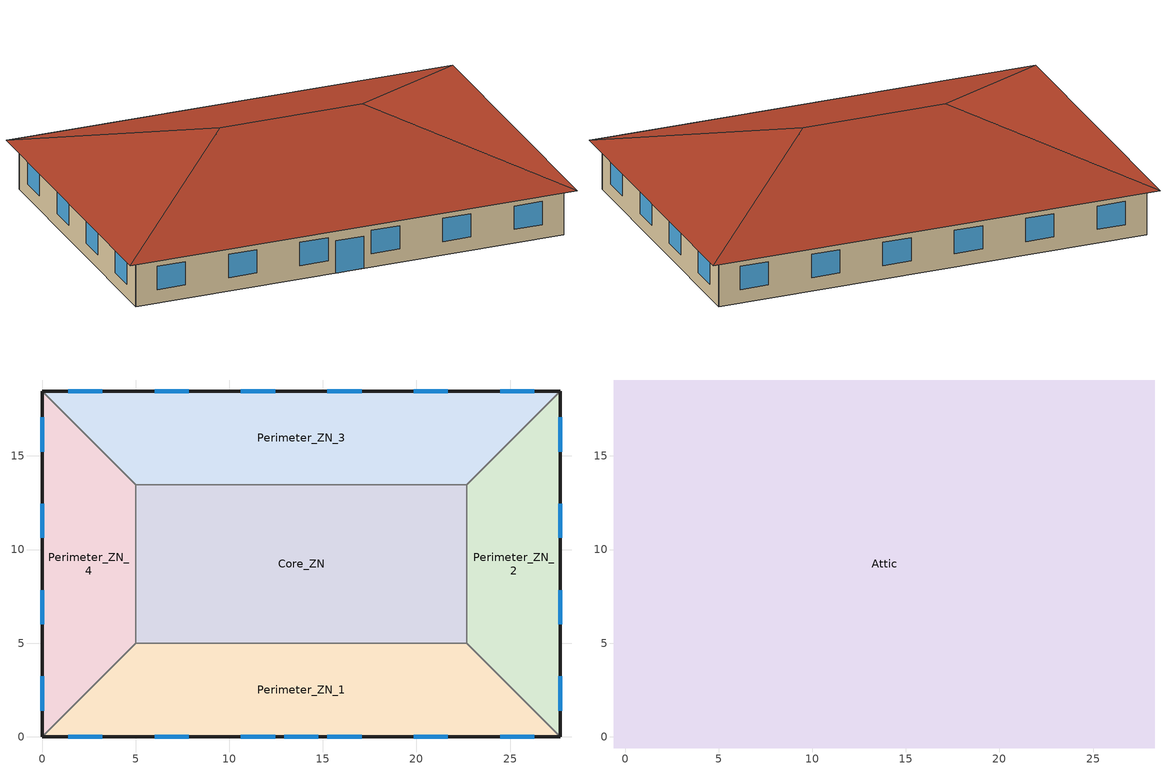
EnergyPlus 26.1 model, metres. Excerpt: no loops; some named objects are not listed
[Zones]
Core_ZN
 floor ground (ext-slab): 5,13.46 22.69,13.46 22.69,5 5,5 z0
 wall to Perimeter_ZN_2 (int-walls): 22.69,5 22.69,13.46 z0:3.05
 wall to Perimeter_ZN_3 (int-walls): 22.69,13.46 5,13.46 z0:3.05
 wall to Perimeter_ZN_1 (int-walls): 5,5 22.69,5 z0:3.05
 wall to Perimeter_ZN_4 (int-walls): 5,13.46 5,5 z0:3.05
Perimeter_ZN_1
 floor ground (ext-slab): 27.69,0 0,0 5,5 22.69,5 z0
 wall outside (ext-walls): 0,0 27.69,0 z0:3.05
 wall to Perimeter_ZN_2 (int-walls): 27.69,0 22.69,5 z0:3.05
 wall to Perimeter_ZN_4 (int-walls): 5,5 0,0 z0:3.05
 window (TCwindow_41): 1.39,0 3.22,0 z0.9:2.42
 window (window_south): 6.01,0 7.84,0 / 10.62,0 12.45,0 / 15.24,0 17.07,0 / 19.85,0 21.68,0 / 24.47,0 26.3,0 z0.9:2.42; 12.93,0 14.76,0 z0:2.13
Perimeter_ZN_2
 floor ground (ext-slab): 22.69,13.46 27.69,18.46 27.69,0 22.69,5 z0
 wall outside (ext-walls): 27.69,0 27.69,18.46 z0:3.05
 wall to Perimeter_ZN_3 (int-walls): 27.69,18.46 22.69,13.46 z0:3.05
 window (window_east): 27.69,1.39 27.69,3.22 / 27.69,6.01 27.69,7.84 / 27.69,10.62 27.69,12.45 / 27.69,15.24 27.69,17.07 z0.9:2.42
Perimeter_ZN_3
 floor ground (ext-slab): 5,13.46 0,18.46 27.69,18.46 22.69,13.46 z0
 wall outside (ext-walls): 27.69,18.46 0,18.46 z0:3.05
 wall to Perimeter_ZN_4 (int-walls): 0,18.46 5,13.46 z0:3.05
 window (window_north): 26.3,18.46 24.47,18.46 / 21.68,18.46 19.85,18.46 / 17.07,18.46 15.24,18.46 / 12.45,18.46 10.62,18.46 / 7.84,18.46 6.01,18.46 / 3.22,18.46 1.39,18.46 z0.9:2.42
Perimeter_ZN_4
 floor ground (ext-slab): 5,5 0,0 0,18.46 5,13.46 z0
 wall outside (ext-walls): 0,18.46 0,0 z0:3.05
 window (window_west): 0,17.07 0,15.24 / 0,12.45 0,10.62 / 0,7.84 0,6.01 / 0,3.22 0,1.39 z0.9:2.42
Attic
 floor to Core_ZN (INT-FLOOR-TOPSIDE): 5,13.46 22.69,13.46 22.69,5 5,5 z3.05
 floor to Perimeter_ZN_2 (INT-FLOOR-TOPSIDE): 22.69,5 22.69,13.46 27.69,18.46 27.69,0 z3.05
 floor to Perimeter_ZN_3 (INT-FLOOR-TOPSIDE): 0,18.46 27.69,18.46 22.69,13.46 5,13.46 z3.05
 floor to Perimeter_ZN_1 (INT-FLOOR-TOPSIDE): 0,0 5,5 22.69,5 27.69,0 z3.05
 floor to Perimeter_ZN_4 (INT-FLOOR-TOPSIDE): 5,13.46 5,5 0,0 0,18.46 z3.05
 floor ground (exposed-floor): 28.29,19.06 28.29,-0.6 27.69,0 27.69,18.46 z3.05; -0.6,19.06 28.29,19.06 27.69,18.46 0,18.46 z3.05; 0,0 27.69,0 28.29,-0.6 -0.6,-0.6 z3.05; -0.6,19.06 0,18.46 0,0 -0.6,-0.6 z3.05
 roof outside (roofs): 28.29,-0.6,3.05 28.29,19.06,3.05 18.46,9.23,6.33; 28.29,19.06,3.05 -0.6,19.06,3.05 9.23,9.23,6.33 18.46,9.23,6.33; -0.6,-0.6,3.05 28.29,-0.6,3.05 18.46,9.23,6.33 9.23,9.23,6.33; -0.6,19.06,3.05 -0.6,-0.6,3.05 9.23,9.23,6.33
[Building]
Benchmark Small Office New V1.0_3.0: Loads convergence tolerance value=0.04; Maximum number of warmup days=25; Minimum number of warmup days=6; North axis=0; Solar distribution=FullInteriorAndExterior; Temperature convergence tolerance value=0.2; Terrain=City
[Site:GroundTemperature:BuildingSurface]
19.75, 19.79, 19.8, 19.83, 19.86, 19.86, 19.81, 19.8, 19.83, 19.86, 19.87, 19.84
[Site:Location]
LAS_VEGAS_NV_USA TMY2-23169: Elevation=664; Latitude=36.08; Longitude=-115.17; Time zone=-8
[Site:WaterMainsTemperature]
Annual average outdoor air temperature=19.48; Calculation method=Correlation; Maximum difference in monthly average outdoor air temperatures=25.6
[SizingPeriod:DesignDay] Barometric pressure=93598; Day of month=21; Daylight saving time indicator=No; Humidity condition type=WetBulb; Rain indicator=No; Snow indicator=No; Solar model indicator=ASHRAEClearSky
Name | Daily dry bulb temperature range | Day type | Maximum dry bulb temperature | Month | Sky clearness | Wetbulb or dewpoint at maximum dry bulb | Wind direction | Wind speed
LAS_VEGAS Ann Clg .4% Condns DB=>MWB | 13.6 | SummerDesignDay | 42.4 | 7 | 1 | 19.4 | 230 | 5.3
LAS_VEGAS Ann Htg 99.6% Condns DB | 0 | WinterDesignDay | -1.7 | 1 | 0 | -1.7 | 240 | 3.1
[Construction]
INT-FLOOR-TOPSIDE: Std MAT-CC05 4  MW CONCRETE, Std CP02 CARPET PAD
INT-FLOOR-UNDERSIDE: Std CP02 CARPET PAD, Std MAT-CC05 4  MW CONCRETE
InteriorFurnishings: Std Wood 6inch
TCwindow_25: Clear3PPG, AIR 3MM, WO18RT25, AIR 8MM, SB60Clear3PPG
TCwindow_27: Clear3PPG, AIR 3MM, WO18RT27, AIR 8MM, SB60Clear3PPG
TCwindow_29: Clear3PPG, AIR 3MM, WO18RT29, AIR 8MM, SB60Clear3PPG
TCwindow_31: Clear3PPG, AIR 3MM, WO18RT31, AIR 8MM, SB60Clear3PPG
TCwindow_33: Clear3PPG, AIR 3MM, WO18RT33, AIR 8MM, SB60Clear3PPG
TCwindow_35: Clear3PPG, AIR 3MM, WO18RT35, AIR 8MM, SB60Clear3PPG
TCwindow_37: Clear3PPG, AIR 3MM, WO18RT37, AIR 8MM, SB60Clear3PPG
TCwindow_39: Clear3PPG, AIR 3MM, WO18RT39, AIR 8MM, SB60Clear3PPG
TCwindow_41: Clear3PPG, AIR 3MM, WO18RT41, AIR 8MM, SB60Clear3PPG
TCwindow_43: Clear3PPG, AIR 3MM, WO18RT43, AIR 8MM, SB60Clear3PPG
TCwindow_45: Clear3PPG, AIR 3MM, WO18RT45, AIR 8MM, SB60Clear3PPG
TCwindow_50: Clear3PPG, AIR 3MM, WO18RT50, AIR 8MM, SB60Clear3PPG
TCwindow_55: Clear3PPG, AIR 3MM, WO18RT55, AIR 8MM, SB60Clear3PPG
TCwindow_60: Clear3PPG, AIR 3MM, WO18RT60, AIR 8MM, SB60Clear3PPG
TCwindow_65: Clear3PPG, AIR 3MM, WO18RT65, AIR 8MM, SB60Clear3PPG
TCwindow_70: Clear3PPG, AIR 3MM, WO18RT70, AIR 8MM, SB60Clear3PPG
TCwindow_75: Clear3PPG, AIR 3MM, WO18RT75, AIR 8MM, SB60Clear3PPG
TCwindow_80: Clear3PPG, AIR 3MM, WO18RT80, AIR 8MM, SB60Clear3PPG
TCwindow_85: Clear3PPG, AIR 3MM, WO18RT85, AIR 8MM, SB60Clear3PPG
exposed-floor: Floor Insulation [1], MAT-CC05 8 HW CONCRETE, CP02 CARPET PAD
ext-slab: MAT-CC05 4 HW CONCRETE, CP02 CARPET PAD
ext-walls: 1IN Stucco, 8IN Concrete HW, Wall Insulation [4], 1/2IN Gypsum
int-walls: GP01 1/2 GYPSUM, GP01 1/2 GYPSUM
roofs: Wood Shingles, 1IN Wood Decking, Roof Insulation [2], 1/2IN Gypsum
window_east; window_north; window_south; window_west: Theoretical Glass [68]
[Material] Thermal absorptance=0.9
Name | Conductivity | Density | Roughness | Solar absorptance | Specific heat | Thickness | Visible absorptance
1/2IN Gypsum | 0.16 | 784.9 | Smooth | 0.92 | 830 | 0.0127 | 0.92
1IN Stucco | 0.6918 | 1858 | Smooth | 0.92 | 837 | 0.0253 | 0.92
1IN Wood Decking | 0.1211 | 593 | MediumSmooth | 0.78 | 2510 | 0.0254 | 0.78
8IN Concrete HW | 1.7296 | 2243 | MediumRough | 0.65 | 837 | 0.2033 | 0.65
Floor Insulation [1] | 0.045 | 265 | MediumRough | 0.7 | 836.8 | 0.0464 | 0.7
GP01 1/2 GYPSUM | 0.16 | 800 | Smooth | 0.7 | 1090 | 0.0127 | 0.5
MAT-CC05 4 HW CONCRETE | 1.311 | 2240 | Rough | 0.7 | 836.8 | 0.1016 | 0.7
MAT-CC05 8 HW CONCRETE | 1.311 | 2240 | Rough | 0.7 | 836.8 | 0.2032 | 0.7
Roof Insulation [2] | 0.049 | 265 | MediumRough | 0.7 | 836.8 | 0.2216 | 0.7
Std MAT-CC05 4  MW CONCRETE | 0.858 | 1968 | Rough | 0.7 | 836.8 | 0.1 | 0.2
Std Wood 6inch | 0.12 | 540 | MediumSmooth | 0.7 | 1210 | 0.15 | 0.7
Wall Insulation [4] | 0.0432 | 91 | MediumRough | 0.5 | 837 | 0.0339 | 0.5
Wood Shingles | 0.115 | 513 | VeryRough | 0.78 | 1255 | 0.0178 | 0.78
[Material:NoMass]
Name | Roughness | Solar absorptance | Thermal absorptance | Thermal resistance | Visible absorptance
AIR | Smooth | 0.5 | 0.8 | 0.2515 | 0.5
CP02 CARPET PAD | VeryRough | 0.7 | 0.9 | 0.2165 | 0.8
Std CP02 CARPET PAD | VeryRough | 0.7 | 0.9 | 0.21648 | 0.8
[MaterialProperty:GlazingSpectralData]
Clear3PPGSP: 0.0571, 0.0564, 0.0559, 0.0555, 0.0561, 0.051, 0.137, 0.32, 0.0583, 0.0536, 0.263, 0.325, 0.0629, 0.0586, 0.409, 0.33, 0.0691, 0.0657, 0.545, 0.335, 0.0758, 0.0729, 0.655, 0.34, 0.0813, 0.0792, 0.737, 0.345, 0.0855, 0.0838, 0.793, 0.35, 0.0885, 0.0872, 0.832, 0.355, 0.09, 0.089, 0.855, 0.36, 0.0909, 0.0907, 0.868, 0.365, 0.0912, 0.0904, 0.872, 0.37, 0.0899, 0.0891, 0.863, 0.375, 0.0892, 0.0889, 0.86, 0.38, 0.0903, 0.0897, 0.871, 0.385, 0.091, 0.0907, 0.882, 0.39, 0.0913, 0.091, 0.889, 0.395, 0.0914, 0.0909, 0.892, 0.4, 0.0907, 0.0903, 0.892, 0.41, 0.0903, 0.09, 0.891, 0.42, 0.0898, 0.0894, 0.892, 0.43, 0.0895, 0.0891, 0.893, 0.44, 0.0892, 0.0892, 0.896, 0.45, 0.0889, 0.0887, 0.9, 0.46, 0.0886, 0.0885, 0.902, 0.47, 0.0886, 0.0885, 0.903, 0.48, 0.0882, 0.0881, 0.904, 0.49, 0.0879, 0.0877, 0.904, 0.5, 0.0876, 0.0873, 0.905, 0.51, 0.0873, 0.0871, 0.905, 0.52, 0.087, 0.087, 0.905, 0.53, 0.0869, 0.0868, 0.904, 0.54, 0.0865, 0.0863, 0.903, 0.55, 0.0862, 0.0861, 0.901, 0.56, 0.0858, 0.0856, 0.899, 0.57, 0.0854, 0.0851, 0.897, 0.58, 0.0849, 0.0847, 0.895, 0.59, 0.0846, 0.0843, 0.891, 0.6, 0.0841, 0.0838, 0.888, 0.61, 0.0834, 0.0833, 0.885, 0.62, 0.0831, 0.0827, 0.881, 0.63, 0.0826, 0.0822, 0.877, 0.64, 0.0822, 0.0816, 0.873, 0.65, 0.0816, 0.0811, 0.869, 0.66, 0.0812, 0.0807, 0.864, 0.67, 0.0805, 0.08, 0.859, 0.68, 0.08, 0.0796, 0.855, 0.69, 0.0796, 0.0788, 0.849, 0.7, 0.0788, 0.0783, 0.844, 0.71, 0.0784, 0.0779, 0.839, 0.72, 0.0778, 0.0771, 0.834, 0.73, 0.0775, 0.0766, 0.829, 0.74, 0.0768, 0.0761, 0.824, 0.75, 0.0762, 0.0756, 0.818, 0.76, 0.0759, 0.0752, 0.813, 0.77, 0.0754, 0.0746, 0.808, 0.78, 0.0751, 0.0741, 0.804, 0.79, 0.0744, 0.0735, 0.799, 0.8, 0.0742, 0.0733, 0.795, 0.81, 0.0737, 0.0727, 0.791, 0.82, 0.0735, 0.0722, 0.786, 0.83, 0.0721, 0.0717, 0.783, 0.84, 0.0722, 0.0705, 0.777, 0.85, 0.0725, 0.0721, 0.776, 0.86, 0.0724, 0.0716, 0.772, 0.87, 0.0713, 0.0706, 0.769, 0.88, 0.0711, 0.0703, 0.766, 0.89, 0.0707, 0.07, 0.764, 0.9, 0.0705, 0.0691, 0.762, 0.91, 0.0698, 0.0691, 0.76, 0.92, 0.0697, 0.0687, 0.758, 0.93, 0.0692, 0.0683, 0.756, 0.94, 0.0689, 0.068, 0.755, 0.95, 0.0686, 0.0677, 0.753, 0.96, 0.0676, 0.0669, 0.752, 0.97, 0.0666, 0.0657, 0.751, 0.98, 0.066, 0.0652, 0.75, 0.99, 0.0658, 0.0645, 0.749, 1, 0.0645, 0.0636, 0.747, 1.05, 0.0644, 0.0633, 0.746, 1.1, 0.0643, 0.0633, 0.748, 1.15, 0.0641, 0.0633, 0.751, 1.2, 0.0644, 0.0636, 0.756, 1.25, 0.0648, 0.0641, 0.764, 1.3, 0.0652, 0.0644, 0.774, 1.35, 0.0655, 0.0648, 0.784, 1.4, 0.0666, 0.0657, 0.797, 1.45, 0.0674, 0.0666, 0.809, 1.5, 0.0679, 0.0673, 0.82, 1.55, 0.0687, 0.068, 0.827, 1.6, 0.0692, 0.0685, 0.832, 1.65, 0.0692, 0.0687, 0.834, 1.7, 0.0694, 0.0687, 0.834, 1.75, 0.0691, 0.0687, 0.832, 1.8, 0.0696, 0.0691, 0.83, 1.85, 0.0683, 0.0678, 0.829, 1.9, 0.0694, 0.069, 0.829, 1.95, 0.0685, 0.068, 0.828, 2, 0.0683, 0.0676, 0.829, 2.05, 0.0678, 0.0676, 0.83, 2.1, 0.0687, 0.0688, 0.827, 2.15, 0.0721, 0.0719, 0.812, 2.2, 0.0714, 0.0716, 0.814, 2.25, 0.0725, 0.0724, 0.82, 2.3, 0.0734, 0.0719, 0.818, 2.35, 0.0715, 0.0705, 0.82, 2.4, 0.0712, 0.071, 0.811, 2.45, 0.0692, 0.0682, 0.804, 2.5, 0.0511, 0.0506, 0.0505, 0.0504, 0.008, 0.008, 0.018, 0.053, 0.3, 0.305, 0.31, 0.315
SB60Clear3PPGSP: 0.25, 0.257, 0.27, 0.2829, 0.2929, 0.0522, 0.013, 0.32, 0.3015, 0.0583, 0.029, 0.325, 0.3063, 0.0674, 0.053, 0.33, 0.3041, 0.0811, 0.082, 0.335, 0.2962, 0.0967, 0.115, 0.34, 0.2846, 0.1117, 0.151, 0.345, 0.2696, 0.1243, 0.189, 0.35, 0.2517, 0.1342, 0.23, 0.355, 0.2316, 0.1415, 0.273, 0.36, 0.2101, 0.1466, 0.318, 0.365, 0.1883, 0.1485, 0.364, 0.37, 0.1669, 0.1471, 0.409, 0.375, 0.1461, 0.1448, 0.455, 0.38, 0.1269, 0.1433, 0.506, 0.385, 0.1103, 0.1411, 0.557, 0.39, 0.0958, 0.1367, 0.603, 0.395, 0.0831, 0.1304, 0.642, 0.4, 0.063, 0.1147, 0.701, 0.41, 0.0497, 0.0988, 0.739, 0.42, 0.0412, 0.0853, 0.762, 0.43, 0.0366, 0.0747, 0.774, 0.44, 0.0349, 0.0674, 0.781, 0.45, 0.0354, 0.0621, 0.787, 0.46, 0.0376, 0.0588, 0.791, 0.47, 0.0408, 0.0575, 0.795, 0.48, 0.0446, 0.0575, 0.799, 0.49, 0.0483, 0.0585, 0.803, 0.5, 0.0517, 0.0603, 0.806, 0.51, 0.0545, 0.0622, 0.808, 0.52, 0.0565, 0.0637, 0.809, 0.53, 0.0568, 0.0642, 0.809, 0.54, 0.0562, 0.0639, 0.808, 0.55, 0.0541, 0.0623, 0.807, 0.56, 0.0512, 0.0598, 0.805, 0.57, 0.0478, 0.0566, 0.803, 0.58, 0.0442, 0.0532, 0.8, 0.59, 0.0408, 0.05, 0.796, 0.6, 0.0385, 0.0474, 0.79, 0.61, 0.0381, 0.0461, 0.781, 0.62, 0.0399, 0.0468, 0.771, 0.63, 0.0447, 0.0497, 0.758, 0.64, 0.0532, 0.0558, 0.743, 0.65, 0.0654, 0.0644, 0.723, 0.66, 0.0819, 0.0767, 0.701, 0.67, 0.1029, 0.092, 0.675, 0.68, 0.1278, 0.1107, 0.646, 0.69, 0.1564, 0.1313, 0.616, 0.7, 0.1883, 0.1545, 0.583, 0.71, 0.223, 0.1787, 0.55, 0.72, 0.2586, 0.2049, 0.516, 0.73, 0.2963, 0.2308, 0.482, 0.74, 0.3333, 0.2558, 0.448, 0.75, 0.3712, 0.2809, 0.416, 0.76, 0.4075, 0.3044, 0.385, 0.77, 0.4425, 0.3267, 0.355, 0.78, 0.4774, 0.3476, 0.328, 0.79, 0.5104, 0.368, 0.302, 0.8, 0.541, 0.3861, 0.279, 0.81, 0.5692, 0.4033, 0.257, 0.82, 0.5954, 0.4166, 0.237, 0.83, 0.6208, 0.4301, 0.219, 0.84, 0.6414, 0.4446, 0.202, 0.85, 0.6673, 0.4588, 0.187, 0.86, 0.6868, 0.468, 0.173, 0.87, 0.7023, 0.4744, 0.161, 0.88, 0.7192, 0.4825, 0.149, 0.89, 0.7346, 0.4907, 0.139, 0.9, 0.7488, 0.497, 0.129, 0.91, 0.7618, 0.5041, 0.121, 0.92, 0.7733, 0.5098, 0.113, 0.93, 0.7847, 0.5149, 0.106, 0.94, 0.7949, 0.5201, 0.1, 0.95, 0.8046, 0.5245, 0.093, 0.96, 0.8135, 0.5281, 0.086, 0.97, 0.8218, 0.5323, 0.081, 0.98, 0.8292, 0.5364, 0.076, 0.99, 0.8365, 0.5402, 0.072, 1, 0.8654, 0.5564, 0.055, 1.05, 0.8865, 0.5703, 0.043, 1.1, 0.9019, 0.5821, 0.034, 1.15, 0.9154, 0.5959, 0.028, 1.2, 0.9245, 0.6096, 0.023, 1.25, 0.9312, 0.6252, 0.02, 1.3, 0.9372, 0.6433, 0.016, 1.35, 0.9426, 0.6624, 0.014, 1.4, 0.9473, 0.6861, 0.012, 1.45, 0.9494, 0.7091, 0.011, 1.5, 0.9522, 0.729, 0.011, 1.55, 0.9537, 0.7431, 0.01, 1.6, 0.9566, 0.754, 0.009, 1.65, 0.9566, 0.758, 0.01, 1.7, 0.9576, 0.7591, 0.008, 1.75, 0.9595, 0.7588, 0.008, 1.8, 0.9607, 0.7574, 0.007, 1.85, 0.9603, 0.7558, 0.007, 1.9, 0.9627, 0.7609, 0.007, 1.95, 0.9638, 0.7563, 0.003, 2, 0.964, 0.7567, 0.004, 2.05, 0.9664, 0.7607, 0.004, 2.1, 0.9665, 0.7604, 0.006, 2.15, 0.9661, 0.7338, 0.005, 2.2, 0.9634, 0.7347, 0.005, 2.25, 0.9734, 0.7449, 0.005, 2.3, 0.9639, 0.7516, 0.01, 2.35, 0.9735, 0.754, 0.001, 2.4, 0.953, 0.7222, 0.005, 2.45, 0.9648, 0.7185, 0.018, 2.5, 0.0511, 0.0506, 0.0506, 0.0506, 0, 0, 0.001, 0.004, 0.3, 0.305, 0.31, 0.315
WO18RT41SP: 0.04, 0.04, 0.04, 0.04, 0.04, 0.04, 0, 0.32, 0.04, 0.04, 0, 0.325, 0.04, 0.04, 0, 0.33, 0.04, 0.04, 0, 0.335, 0.04, 0.04, 0, 0.34, 0.04, 0.04, 0, 0.345, 0.04, 0.04, 0, 0.35, 0.04, 0.04, 0.002, 0.355, 0.04, 0.04, 0.002, 0.36, 0.04, 0.04, 0.002, 0.365, 0.04, 0.04, 0.002, 0.37, 0.04, 0.04, 0.002, 0.375, 0.04, 0.04, 0.002, 0.38, 0.04, 0.04, 0.005, 0.385, 0.041, 0.041, 0.02, 0.39, 0.043, 0.043, 0.063, 0.395, 0.044, 0.044, 0.108, 0.4, 0.045, 0.045, 0.131, 0.405, 0.046, 0.046, 0.159, 0.41, 0.048, 0.048, 0.188, 0.415, 0.049, 0.049, 0.218, 0.42, 0.05, 0.05, 0.253, 0.425, 0.052, 0.052, 0.292, 0.43, 0.053, 0.053, 0.324, 0.435, 0.055, 0.055, 0.364, 0.44, 0.056, 0.056, 0.397, 0.445, 0.057, 0.057, 0.424, 0.45, 0.058, 0.058, 0.447, 0.455, 0.059, 0.059, 0.468, 0.46, 0.06, 0.06, 0.491, 0.465, 0.061, 0.061, 0.517, 0.47, 0.062, 0.062, 0.544, 0.475, 0.063, 0.063, 0.574, 0.48, 0.064, 0.064, 0.603, 0.485, 0.065, 0.065, 0.63, 0.49, 0.066, 0.066, 0.649, 0.495, 0.066, 0.066, 0.656, 0.5, 0.066, 0.066, 0.645, 0.505, 0.065, 0.065, 0.621, 0.51, 0.064, 0.064, 0.594, 0.515, 0.063, 0.063, 0.572, 0.52, 0.062, 0.062, 0.562, 0.525, 0.062, 0.062, 0.559, 0.53, 0.062, 0.062, 0.562, 0.535, 0.063, 0.063, 0.566, 0.54, 0.063, 0.063, 0.57, 0.545, 0.063, 0.063, 0.577, 0.55, 0.063, 0.063, 0.579, 0.555, 0.063, 0.063, 0.581, 0.56, 0.063, 0.063, 0.58, 0.565, 0.063, 0.063, 0.577, 0.57, 0.063, 0.063, 0.572, 0.575, 0.063, 0.063, 0.564, 0.58, 0.062, 0.062, 0.555, 0.585, 0.062, 0.062, 0.546, 0.59, 0.062, 0.062, 0.538, 0.595, 0.061, 0.061, 0.532, 0.6, 0.061, 0.061, 0.525, 0.605, 0.061, 0.061, 0.52, 0.61, 0.061, 0.061, 0.515, 0.615, 0.06, 0.06, 0.511, 0.62, 0.06, 0.06, 0.508, 0.625, 0.06, 0.06, 0.506, 0.63, 0.06, 0.06, 0.504, 0.635, 0.06, 0.06, 0.505, 0.64, 0.06, 0.06, 0.507, 0.645, 0.06, 0.06, 0.508, 0.65, 0.06, 0.06, 0.512, 0.655, 0.061, 0.061, 0.518, 0.66, 0.061, 0.061, 0.523, 0.665, 0.061, 0.061, 0.528, 0.67, 0.061, 0.061, 0.534, 0.675, 0.062, 0.062, 0.54, 0.68, 0.062, 0.062, 0.544, 0.685, 0.062, 0.062, 0.551, 0.69, 0.062, 0.062, 0.558, 0.695, 0.063, 0.063, 0.564, 0.7, 0.063, 0.063, 0.572, 0.705, 0.063, 0.063, 0.579, 0.71, 0.064, 0.064, 0.588, 0.715, 0.064, 0.064, 0.593, 0.72, 0.064, 0.064, 0.598, 0.725, 0.064, 0.064, 0.604, 0.73, 0.064, 0.064, 0.608, 0.735, 0.065, 0.065, 0.614, 0.74, 0.065, 0.065, 0.618, 0.745, 0.065, 0.065, 0.623, 0.75, 0.065, 0.065, 0.63, 0.755, 0.065, 0.065, 0.636, 0.76, 0.066, 0.066, 0.641, 0.765, 0.066, 0.066, 0.647, 0.77, 0.066, 0.066, 0.652, 0.775, 0.066, 0.066, 0.653, 0.78, 0.066, 0.066, 0.657, 0.785, 0.066, 0.066, 0.661, 0.79, 0.067, 0.067, 0.665, 0.795, 0.067, 0.067, 0.67, 0.8, 0.067, 0.067, 0.671, 0.805, 0.067, 0.067, 0.672, 0.81, 0.067, 0.067, 0.675, 0.815, 0.067, 0.067, 0.676, 0.82, 0.067, 0.067, 0.676, 0.825, 0.067, 0.067, 0.676, 0.83, 0.067, 0.067, 0.677, 0.835, 0.067, 0.067, 0.673, 0.84, 0.067, 0.067, 0.673, 0.845, 0.067, 0.067, 0.674, 0.85, 0.067, 0.067, 0.671, 0.855, 0.067, 0.067, 0.668, 0.86, 0.067, 0.067, 0.666, 0.865, 0.067, 0.067, 0.666, 0.87, 0.067, 0.067, 0.665, 0.875, 0.066, 0.066, 0.66, 0.88, 0.066, 0.066, 0.66, 0.885, 0.066, 0.066, 0.656, 0.89, 0.066, 0.066, 0.654, 0.895, 0.066, 0.066, 0.65, 0.9, 0.066, 0.066, 0.643, 0.905, 0.066, 0.066, 0.638, 0.91, 0.065, 0.065, 0.632, 0.915, 0.065, 0.065, 0.628, 0.92, 0.065, 0.065, 0.626, 0.925, 0.065, 0.065, 0.623, 0.93, 0.065, 0.065, 0.622, 0.935, 0.065, 0.065, 0.615, 0.94, 0.064, 0.064, 0.612, 0.945, 0.064, 0.064, 0.61, 0.95, 0.064, 0.064, 0.605, 0.955, 0.064, 0.064, 0.597, 0.96, 0.064, 0.064, 0.593, 0.965, 0.064, 0.064, 0.588, 0.97, 0.063, 0.063, 0.585, 0.975, 0.063, 0.063, 0.582, 0.98, 0.063, 0.063, 0.578, 0.985, 0.063, 0.063, 0.572, 0.99, 0.063, 0.063, 0.568, 0.995, 0.062, 0.062, 0.561, 1, 0.062, 0.062, 0.559, 1.005, 0.062, 0.062, 0.557, 1.01, 0.062, 0.062, 0.555, 1.015, 0.062, 0.062, 0.555, 1.02, 0.062, 0.062, 0.555, 1.025, 0.062, 0.062, 0.557, 1.03, 0.062, 0.062, 0.559, 1.035, 0.062, 0.062, 0.562, 1.04, 0.063, 0.063, 0.569, 1.045, 0.063, 0.063, 0.573, 1.05, 0.063, 0.063, 0.579, 1.055, 0.063, 0.063, 0.583, 1.06, 0.063, 0.063, 0.586, 1.065, 0.064, 0.064, 0.588, 1.07, 0.064, 0.064, 0.593, 1.075, 0.064, 0.064, 0.597, 1.08, 0.064, 0.064, 0.606, 1.085, 0.064, 0.064, 0.611, 1.09, 0.065, 0.065, 0.616, 1.095, 0.065, 0.065, 0.621, 1.1, 0.065, 0.065, 0.624, 1.105, 0.065, 0.065, 0.63, 1.11, 0.065, 0.065, 0.634, 1.115, 0.066, 0.066, 0.638, 1.12, 0.066, 0.066, 0.639, 1.125, 0.066, 0.066, 0.64, 1.13, 0.066, 0.066, 0.638, 1.135, 0.066, 0.066, 0.638, 1.14, 0.065, 0.065, 0.637, 1.145, 0.065, 0.065, 0.634, 1.15, 0.065, 0.065, 0.632, 1.155, 0.065, 0.065, 0.632, 1.16, 0.065, 0.065, 0.631, 1.165, 0.065, 0.065, 0.627, 1.17, 0.065, 0.065, 0.624, 1.175, 0.065, 0.065, 0.618, 1.18, 0.064, 0.064, 0.611, 1.185, 0.064, 0.064, 0.601, 1.19, 0.064, 0.064, 0.6, 1.195, 0.064, 0.064, 0.605, 1.2, 0.064, 0.064, 0.611, 1.205, 0.065, 0.065, 0.619, 1.21, 0.065, 0.065, 0.625, 1.215, 0.065, 0.065, 0.634, 1.22, 0.066, 0.066, 0.64, 1.225, 0.066, 0.066, 0.644, 1.23, 0.066, 0.066, 0.647, 1.235, 0.066, 0.066, 0.65, 1.24, 0.066, 0.066, 0.653, 1.245, 0.066, 0.066, 0.656, 1.25, 0.066, 0.066, 0.658, 1.255, 0.066, 0.066, 0.661, 1.26, 0.066, 0.066, 0.662, 1.265, 0.067, 0.067, 0.667, 1.27, 0.067, 0.067, 0.668, 1.275, 0.067, 0.067, 0.671, 1.28, 0.067, 0.067, 0.675, 1.285, 0.067, 0.067, 0.678, 1.29, 0.067, 0.067, 0.679, 1.295, 0.067, 0.067, 0.682, 1.3, 0.067, 0.067, 0.684, 1.305, 0.067, 0.067, 0.687, 1.31, 0.068, 0.068, 0.689, 1.315, 0.068, 0.068, 0.692, 1.32, 0.068, 0.068, 0.693, 1.325, 0.068, 0.068, 0.695, 1.33, 0.068, 0.068, 0.697, 1.335, 0.068, 0.068, 0.698, 1.34, 0.068, 0.068, 0.698, 1.345, 0.068, 0.068, 0.698, 1.35, 0.068, 0.068, 0.695, 1.355, 0.068, 0.068, 0.692, 1.36, 0.068, 0.068, 0.692, 1.365, 0.067, 0.067, 0.687, 1.37, 0.067, 0.067, 0.682, 1.375, 0.067, 0.067, 0.676, 1.38, 0.067, 0.067, 0.678, 1.385, 0.067, 0.067, 0.676, 1.39, 0.067, 0.067, 0.675, 1.395, 0.067, 0.067, 0.676, 1.4, 0.067, 0.067, 0.675, 1.405, 0.067, 0.067, 0.671, 1.41, 0.067, 0.067, 0.67, 1.415, 0.067, 0.067, 0.673, 1.42, 0.067, 0.067, 0.671, 1.425, 0.067, 0.067, 0.668, 1.43, 0.067, 0.067, 0.67, 1.435, 0.067, 0.067, 0.67, 1.44, 0.067, 0.067, 0.668, 1.445, 0.067, 0.067, 0.67, 1.45, 0.067, 0.067, 0.67, 1.455, 0.067, 0.067, 0.673, 1.46, 0.067, 0.067, 0.676, 1.465, 0.067, 0.067, 0.681, 1.47, 0.067, 0.067, 0.684, 1.475, 0.068, 0.068, 0.689, 1.48, 0.068, 0.068, 0.69, 1.485, 0.068, 0.068, 0.695, 1.49, 0.068, 0.068, 0.698, 1.495, 0.068, 0.068, 0.703, 1.5, 0.068, 0.068, 0.706, 1.505, 0.068, 0.068, 0.711, 1.51, 0.069, 0.069, 0.714, 1.515, 0.069, 0.069, 0.718, 1.52, 0.069, 0.069, 0.719, 1.525, 0.069, 0.069, 0.724, 1.53, 0.069, 0.069, 0.724, 1.535, 0.069, 0.069, 0.728, 1.54, 0.069, 0.069, 0.728, 1.545, 0.069, 0.069, 0.728, 1.55, 0.069, 0.069, 0.728, 1.555, 0.069, 0.069, 0.728, 1.56, 0.069, 0.069, 0.728, 1.565, 0.069, 0.069, 0.728, 1.57, 0.069, 0.069, 0.728, 1.575, 0.069, 0.069, 0.729, 1.58, 0.069, 0.069, 0.731, 1.585, 0.069, 0.069, 0.733, 1.59, 0.069, 0.069, 0.735, 1.595, 0.069, 0.069, 0.736, 1.6, 0.07, 0.07, 0.738, 1.605, 0.07, 0.07, 0.74, 1.61, 0.07, 0.07, 0.741, 1.615, 0.07, 0.07, 0.741, 1.62, 0.07, 0.07, 0.741, 1.625, 0.07, 0.07, 0.741, 1.63, 0.07, 0.07, 0.741, 1.635, 0.07, 0.07, 0.741, 1.64, 0.07, 0.07, 0.743, 1.645, 0.07, 0.07, 0.741, 1.65, 0.07, 0.07, 0.74, 1.655, 0.069, 0.069, 0.736, 1.66, 0.069, 0.069, 0.735, 1.665, 0.069, 0.069, 0.724, 1.67, 0.069, 0.069, 0.716, 1.675, 0.068, 0.068, 0.698, 1.68, 0.067, 0.067, 0.673, 1.685, 0.064, 0.064, 0.608, 1.69, 0.063, 0.063, 0.574, 1.695, 0.061, 0.061, 0.521, 1.7, 0.06, 0.06, 0.493, 1.705, 0.06, 0.06, 0.499, 1.71, 0.06, 0.06, 0.507, 1.715, 0.06, 0.06, 0.512, 1.72, 0.061, 0.061, 0.526, 1.725, 0.062, 0.062, 0.548, 1.73, 0.062, 0.062, 0.546, 1.735, 0.061, 0.061, 0.533, 1.74, 0.061, 0.061, 0.527, 1.745, 0.061, 0.061, 0.522, 1.75, 0.061, 0.061, 0.53, 1.755, 0.062, 0.062, 0.552, 1.76, 0.063, 0.063, 0.568, 1.765, 0.064, 0.064, 0.589, 1.77, 0.064, 0.064, 0.6, 1.775, 0.065, 0.065, 0.619, 1.78, 0.065, 0.065, 0.625, 1.785, 0.065, 0.065, 0.63, 1.79, 0.065, 0.065, 0.632, 1.795, 0.065, 0.065, 0.635, 1.8, 0.065, 0.065, 0.637, 1.805, 0.066, 0.066, 0.638, 1.81, 0.066, 0.066, 0.638, 1.815, 0.066, 0.066, 0.638, 1.82, 0.066, 0.066, 0.64, 1.825, 0.066, 0.066, 0.646, 1.83, 0.066, 0.066, 0.649, 1.835, 0.066, 0.066, 0.656, 1.84, 0.066, 0.066, 0.658, 1.845, 0.067, 0.067, 0.667, 1.85, 0.067, 0.067, 0.673, 1.855, 0.067, 0.067, 0.681, 1.86, 0.067, 0.067, 0.681, 1.865, 0.067, 0.067, 0.684, 1.87, 0.067, 0.067, 0.687, 1.875, 0.067, 0.067, 0.687, 1.88, 0.067, 0.067, 0.685, 1.885, 0.067, 0.067, 0.685, 1.89, 0.067, 0.067, 0.685, 1.895, 0.068, 0.068, 0.689, 1.9, 0.067, 0.067, 0.682, 1.905, 0.067, 0.067, 0.682, 1.91, 0.067, 0.067, 0.679, 1.915, 0.067, 0.067, 0.681, 1.92, 0.067, 0.067, 0.678, 1.925, 0.067, 0.067, 0.679, 1.93, 0.067, 0.067, 0.679, 1.935, 0.067, 0.067, 0.679, 1.94, 0.067, 0.067, 0.681, 1.945, 0.067, 0.067, 0.684, 1.95, 0.067, 0.067, 0.685, 1.955, 0.067, 0.067, 0.687, 1.96, 0.067, 0.067, 0.685, 1.965, 0.067, 0.067, 0.685, 1.97, 0.067, 0.067, 0.687, 1.975, 0.067, 0.067, 0.684, 1.98, 0.067, 0.067, 0.684, 1.985, 0.067, 0.067, 0.682, 1.99, 0.067, 0.067, 0.681, 1.995, 0.067, 0.067, 0.678, 2, 0.067, 0.067, 0.673, 2.005, 0.066, 0.066, 0.662, 2.01, 0.066, 0.066, 0.655, 2.015, 0.066, 0.066, 0.646, 2.02, 0.066, 0.066, 0.638, 2.025, 0.065, 0.065, 0.63, 2.03, 0.065, 0.065, 0.622, 2.035, 0.065, 0.065, 0.614, 2.04, 0.064, 0.064, 0.608, 2.045, 0.064, 0.064, 0.598, 2.05, 0.064, 0.064, 0.593, 2.055, 0.063, 0.063, 0.582, 2.06, 0.063, 0.063, 0.575, 2.065, 0.063, 0.063, 0.569, 2.07, 0.063, 0.063, 0.568, 2.075, 0.063, 0.063, 0.565, 2.08, 0.063, 0.063, 0.565, 2.085, 0.063, 0.063, 0.566, 2.09, 0.063, 0.063, 0.566, 2.095, 0.063, 0.063, 0.57, 2.1, 0.063, 0.063, 0.571, 2.105, 0.063, 0.063, 0.575, 2.11, 0.063, 0.063, 0.577, 2.115, 0.063, 0.063, 0.581, 2.12, 0.063, 0.063, 0.582, 2.125, 0.063, 0.063, 0.582, 2.13, 0.063, 0.063, 0.581, 2.135, 0.063, 0.063, 0.582, 2.14, 0.063, 0.063, 0.583, 2.145, 0.063, 0.063, 0.586, 2.15, 0.063, 0.063, 0.585, 2.155, 0.063, 0.063, 0.585, 2.16, 0.063, 0.063, 0.585, 2.165, 0.063, 0.063, 0.585, 2.17, 0.063, 0.063, 0.585, 2.175, 0.063, 0.063, 0.583, 2.18, 0.063, 0.063, 0.581, 2.185, 0.063, 0.063, 0.573, 2.19, 0.063, 0.063, 0.569, 2.195, 0.062, 0.062, 0.56, 2.2, 0.062, 0.062, 0.556, 2.205, 0.062, 0.062, 0.551, 2.21, 0.062, 0.062, 0.545, 2.215, 0.061, 0.061, 0.532, 2.22, 0.061, 0.061, 0.521, 2.225, 0.06, 0.06, 0.505, 2.23, 0.059, 0.059, 0.486, 2.235, 0.058, 0.058, 0.456, 2.24, 0.057, 0.057, 0.429, 2.245, 0.055, 0.055, 0.375, 2.25, 0.053, 0.053, 0.33, 2.255, 0.051, 0.051, 0.263, 2.26, 0.049, 0.049, 0.22, 2.265, 0.047, 0.047, 0.167, 2.27, 0.046, 0.046, 0.142, 2.275, 0.044, 0.044, 0.111, 2.28, 0.044, 0.044, 0.093, 2.285, 0.043, 0.043, 0.076, 2.29, 0.043, 0.043, 0.063, 2.295, 0.042, 0.042, 0.052, 2.3, 0.042, 0.042, 0.049, 2.305, 0.042, 0.042, 0.057, 2.31, 0.043, 0.043, 0.068, 2.315, 0.043, 0.043, 0.084, 2.32, 0.044, 0.044, 0.089, 2.325, 0.044, 0.044, 0.097, 2.33, 0.044, 0.044, 0.099, 2.335, 0.044, 0.044, 0.1, 2.34, 0.044, 0.044, 0.1, 2.345, 0.044, 0.044, 0.101, 2.35, 0.044, 0.044, 0.11, 2.355, 0.045, 0.045, 0.121, 2.36, 0.045, 0.045, 0.125, 2.365, 0.045, 0.045, 0.13, 2.37, 0.045, 0.045, 0.132, 2.375, 0.045, 0.045, 0.131, 2.38, 0.045, 0.045, 0.131, 2.385, 0.045, 0.045, 0.134, 2.39, 0.046, 0.046, 0.138, 2.395, 0.046, 0.046, 0.143, 2.4, 0.046, 0.046, 0.148, 2.405, 0.046, 0.046, 0.153, 2.41, 0.046, 0.046, 0.152, 2.415, 0.046, 0.046, 0.149, 2.42, 0.046, 0.046, 0.144, 2.425, 0.045, 0.045, 0.132, 2.43, 0.045, 0.045, 0.128, 2.435, 0.045, 0.045, 0.125, 2.44, 0.045, 0.045, 0.124, 2.445, 0.045, 0.045, 0.116, 2.45, 0.045, 0.045, 0.113, 2.455, 0.045, 0.045, 0.114, 2.46, 0.045, 0.045, 0.117, 2.465, 0.045, 0.045, 0.126, 2.47, 0.045, 0.045, 0.128, 2.475, 0.045, 0.045, 0.129, 2.48, 0.045, 0.045, 0.135, 2.485, 0.046, 0.046, 0.145, 2.49, 0.046, 0.046, 0.15, 2.495, 0.046, 0.046, 0.155, 2.5, 0.04, 0.04, 0.04, 0.04, 0, 0, 0, 0, 0.3, 0.305, 0.31, 0.315
[WindowMaterial:Gas] Gas type=Air
Name | Thickness
AIR 3MM | 0.003
AIR 8MM | 0.008
[WindowMaterial:Glazing] Dirt correction factor for solar and visible transmittance=1; Infrared transmittance at normal incidence=0; Solar diffusing=No
Name | Back side infrared hemispherical emissivity | Conductivity | Front side infrared hemispherical emissivity | Optical data type | Thickness | Window glass spectral data set | Back side solar reflectance at normal incidence | Back side visible reflectance at normal incidence | Front side solar reflectance at normal incidence | Front side visible reflectance at normal incidence | Solar transmittance at normal incidence | Visible transmittance at normal incidence
Clear3PPG | 0.84 | 1 | 0.84 | Spectral | 0.003276 | Clear3PPGSP
SB60Clear3PPG | 0.84 | 1 | 0.035 | Spectral | 0.003276 | SB60Clear3PPGSP
Theoretical Glass [68] | 0.9 | 0.0199 | 0.9 | SpectralAverage | 0.003 |  | 0.7058 | 0.6308 | 0.7058 | 0.6308 | 0.2442 | 0.3192
WO18RT25 | 0.84 | 0.6 | 0.84 | Spectral | 0.0075 | WO18RT25SP
WO18RT27 | 0.84 | 0.6 | 0.84 | Spectral | 0.0075 | WO18RT27SP
WO18RT29 | 0.84 | 0.6 | 0.84 | Spectral | 0.0075 | WO18RT29SP
WO18RT31 | 0.84 | 0.6 | 0.84 | Spectral | 0.0075 | WO18RT31SP
WO18RT33 | 0.84 | 0.6 | 0.84 | Spectral | 0.0075 | WO18RT33SP
WO18RT35 | 0.84 | 0.6 | 0.84 | Spectral | 0.0075 | WO18RT35SP
WO18RT37 | 0.84 | 0.6 | 0.84 | Spectral | 0.0075 | WO18RT37SP
WO18RT39 | 0.84 | 0.6 | 0.84 | Spectral | 0.0075 | WO18RT39SP
WO18RT41 | 0.84 | 0.6 | 0.84 | Spectral | 0.0075 | WO18RT41SP
WO18RT43 | 0.84 | 0.6 | 0.84 | Spectral | 0.0075 | WO18RT43SP
WO18RT45 | 0.84 | 0.6 | 0.84 | Spectral | 0.0075 | WO18RT45SP
WO18RT50 | 0.84 | 0.6 | 0.84 | Spectral | 0.0075 | WO18RT50SP
WO18RT55 | 0.84 | 0.6 | 0.84 | Spectral | 0.0075 | WO18RT55SP
WO18RT60 | 0.84 | 0.6 | 0.84 | Spectral | 0.0075 | WO18RT60SP
WO18RT65 | 0.84 | 0.6 | 0.84 | Spectral | 0.0075 | WO18RT65SP
WO18RT70 | 0.84 | 0.6 | 0.84 | Spectral | 0.0075 | WO18RT70SP
WO18RT75 | 0.84 | 0.6 | 0.84 | Spectral | 0.0075 | WO18RT75SP
WO18RT80 | 0.84 | 0.6 | 0.84 | Spectral | 0.0075 | WO18RT80SP
WO18RT85 | 0.84 | 0.6 | 0.84 | Spectral | 0.0075 | WO18RT85SP
[AvailabilityManager:NightCycle] Applicability schedule=Always_On; Control type=CycleOnAny; Cycling run time=1800; Cycling run time control type=FixedRunTime; Fan schedule=HVACOperationSchd; Thermostat tolerance=1
PSZ-AC:1 Availability Manager; PSZ-AC:2 Availability Manager; PSZ-AC:3 Availability Manager; PSZ-AC:4 Availability Manager; PSZ-AC:5 Availability Manager
[ComponentCost:LineItem]
Name | Cost per each | Item | Line item type | Quantity | Cost per area
Infiltration:Attic | 1 | Attic | General | 0.2001
Interior Floor |  | INT-FLOOR-UNDERSIDE | Construction |  | 15
Interior Furnishings |  | InteriorFurnishings | Construction |  | 1
east:window_east |  | window_east | Construction |  | 243.623
exposed-floor:exposed-floor |  | exposed-floor | Construction |  | 32.9966
ext-slab:ext-slab |  | ext-slab | Construction |  | 24.86
ext-walls:ext-walls |  | ext-walls | Construction |  | 41.16
int-walls:int-walls |  | int-walls | Construction |  | 1
north:window_north |  | window_north | Construction |  | 243.623
roofs:roofs |  | roofs | Construction |  | 14.9259
south:window_south |  | window_south | Construction |  | 243.623
west:window_west |  | window_west | Construction |  | 243.623
[ElectricEquipment] Design level calculation method=EquipmentLevel; End use subcategory=MiscPlug; Fraction latent=0; Fraction lost=0; Fraction radiant=0.5; Schedule=BLDG_EQUIP_SCH
Name | Design level | Zone or zonelist or space or spacelist
Core_ZN_MiscPlug_Equip | 1207.74 | Core_ZN
Perimeter_ZN_1_MiscPlug_Equip | 915.5415 | Perimeter_ZN_1
Perimeter_ZN_2_MiscPlug_Equip | 543.111 | Perimeter_ZN_2
Perimeter_ZN_3_MiscPlug_Equip | 915.5415 | Perimeter_ZN_3
Perimeter_ZN_4_MiscPlug_Equip | 543.111 | Perimeter_ZN_4
[EnergyManagementSystem:Actuator]
Win1_Construct: Actuated component control type=Construction State; Actuated component type=Surface; Actuated component unique=Perimeter_ZN_1_wall_south_Window_1
[EnergyManagementSystem:ConstructionIndexVariable]
Name | Construction object
TCwindow_25 | TCwindow_25
TCwindow_27 | TCwindow_27
TCwindow_29 | TCwindow_29
TCwindow_31 | TCwindow_31
TCwindow_33 | TCwindow_33
TCwindow_35 | TCwindow_35
TCwindow_37 | TCwindow_37
TCwindow_39 | TCwindow_39
TCwindow_41 | TCwindow_41
TCwindow_43 | TCwindow_43
TCwindow_45 | TCwindow_45
TCwindow_50 | TCwindow_50
TCwindow_55 | TCwindow_55
TCwindow_60 | TCwindow_60
TCwindow_65 | TCwindow_65
TCwindow_70 | TCwindow_70
TCwindow_75 | TCwindow_75
TCwindow_80 | TCwindow_80
TCwindow_85 | TCwindow_85
[EnergyManagementSystem:Program]
ZN_1_wall_south_Window_1_Control: IF Win1_Tout <= 26.0; Set Win1_Construct = TCwindow_25; ELSEIF Win1_Tout <= 28.0; SEt Win1_Construct = TCwindow_27; ELSEIF Win1_Tout <= 30.0; SET Win1_Construct = TCwindow_29; ELSEIF Win1_Tout <= 32.0; SET Win1_Construct = TCwindow_31; ELSEIF Win1_Tout <= 34.0; SET Win1_Construct = TCwindow_33; ELSEIF Win1_Tout <= 36.0; SET Win1_Construct = TCwindow_35; ELSEIF Win1_Tout <= 38.0; SET Win1_Construct = TCwindow_37; ELSEIF Win1_Tout <= 40.0; SET Win1_Construct = TCwindow_39; ELSEIF Win1_Tout <= 42.0; SET Win1_Construct = TCwindow_41; ELSEIF Win1_Tout <= 44.0; SET Win1_Construct = TCwindow_43; ELSEIF Win1_Tout <= 47.5; SET Win1_Construct = TCwindow_45; ELSEIF Win1_Tout <= 52.5; SET Win1_Construct = TCwindow_50; ELSEIF Win1_Tout <= 57.5; SET Win1_Construct = TCwindow_55; ELSEIF Win1_Tout <= 62.5; SET Win1_Construct = TCwindow_60; ELSEIF Win1_Tout <= 67.5; SET Win1_Construct = TCwindow_65; ELSEIF Win1_Tout <= 72.5; SET Win1_Construct = TCwindow_70; ELSEIF Win1_Tout <= 77.5; SET Win1_Construct = TCwindow_75; ELSEIF Win1_Tout <= 82.5; SET Win1_Construct = TCwindow_80; ELSE; SET Win1_Construct = TCwindow_85; ENDIF
[EnergyManagementSystem:ProgramCallingManager]
My thermochromic window emulator: BeginTimestepBeforePredictor; ZN_1_wall_south_Window_1_Control
[EnergyManagementSystem:Sensor]
Win1_Tout: Output variable or output meter index key=Perimeter_ZN_1_wall_south_Window_1; Output variable or output meter=Surface Outside Face Temperature
[Exterior:Lights]
Exterior Facade Lighting: Control option=AstronomicalClock; Design level=1514.09; End use subcategory=Exterior Facade Lighting; Schedule=ALWAYS_ON
[InternalMass] Construction=InteriorFurnishings
Name | Zone or zonelist | Surface area
Core_ZN_InternalMass_1 | Core_ZN | 299.3148
Perimeter_ZN_1_InternalMass_1 | Perimeter_ZN_1 | 226.9
Perimeter_ZN_2_InternalMass_1 | Perimeter_ZN_2 | 134.6
Perimeter_ZN_3_InternalMass_1 | Perimeter_ZN_3 | 226.9
Perimeter_ZN_4_InternalMass_1 | Perimeter_ZN_4 | 134.6
[Lights] Design level calculation method=LightingLevel; End use subcategory=General; Fraction radiant=0.7; Fraction replaceable=1; Fraction visible=0.2; Return air fraction=0; Return air fraction calculated from plenum temperature=No; Schedule=BLDG_LIGHT_SCH
Name | Lighting level | Zone or zonelist or space or spacelist
Core_ZN_Lights | 1610.31 | Core_ZN
Perimeter_ZN_1_Lights | 1220.722 | Perimeter_ZN_1
Perimeter_ZN_2_Lights | 724.148 | Perimeter_ZN_2
Perimeter_ZN_3_Lights | 1220.722 | Perimeter_ZN_3
Perimeter_ZN_4_Lights | 724.148 | Perimeter_ZN_4
[People] Activity level schedule=ACTIVITY_SCH; Air velocity schedule=AIR_VELO_SCH; Carbon dioxide generation rate=3.82e-08; Clothing insulation calculation method=ClothingInsulationSchedule; Clothing insulation schedule=CLOTHING_SCH; Enable ashrae 55 comfort warnings=No; Fraction radiant=0.3; Mean radiant temperature calculation type=EnclosureAveraged; Number of people calculation method=People; Number of people schedule=BLDG_OCC_SCH; Sensible heat fraction=Autocalculate; Thermal comfort model 1 type=Fanger; Work efficiency schedule=WORK_EFF_SCH
Name | Number of people | Zone or zonelist or space or spacelist
Core_ZN | 8.0516 | Core_ZN
Perimeter_ZN_1 | 6.1036 | Perimeter_ZN_1
Perimeter_ZN_2 | 3.6207 | Perimeter_ZN_2
Perimeter_ZN_3 | 6.1036 | Perimeter_ZN_3
Perimeter_ZN_4 | 3.6207 | Perimeter_ZN_4
[UtilityCost:Charge:Simple]
Name | Category variable | Cost per unit value or variable | Season | Source variable | Tariff | Utility cost charge simple
UtilityCost:Charge:Simple 1 | EnergyCharges | 0.0858 | Summer | PeakEnergy | NevadaPower_LGS-3_LargeGeneral | SummerPeakEnergyCharge
UtilityCost:Charge:Simple 2 | EnergyCharges | 0.0484 | Summer | OffPeakEnergy | NevadaPower_LGS-3_LargeGeneral | SummerOffPeakEnergyCharge
UtilityCost:Charge:Simple 3 | EnergyCharges | 0.0706 | Summer | ShoulderEnergy | NevadaPower_LGS-3_LargeGeneral | SummerShoulderEnergyCharge
UtilityCost:Charge:Simple 4 | EnergyCharges | 0.04925 | Winter | totalEnergy | NevadaPower_LGS-3_LargeGeneral | WinterEnergyCharge
UtilityCost:Charge:Simple 5 | EnergyCharges | 0.0128 | Annual | totalEnergy | NevadaPower_LGS-3_LargeGeneral | DeferredAccountingEnergyCharge
UtilityCost:Charge:Simple 6 | DemandCharges | 2.94 | Annual | totalDemand | NevadaPower_LGS-3_LargeGeneral | FacilitiesDemandCharge
UtilityCost:Charge:Simple 7 | DemandCharges | 0.5 | Winter | totalDemand | NevadaPower_LGS-3_LargeGeneral | WinterDemandCharge
UtilityCost:Charge:Simple 8 | DemandCharges | 8.36 | Summer | PeakDemand | NevadaPower_LGS-3_LargeGeneral | SummerOnPeakDemandCharge
UtilityCost:Charge:Simple 9 | DemandCharges | 0.43 | Summer | ShoulderDemand | NevadaPower_LGS-3_LargeGeneral | SummerShoulderDemandCharge
UtilityCost:Charge:Simple 10 | Taxes | 0.065 | Annual | SubTotal | NevadaPower_LGS-3_LargeGeneral | TaxofSixPtfivePercent
UtilityCost:Charge:Simple 11 | EnergyCharges | 0.0889 | Summer | PeakEnergy | NevadaPower_LGS-2_LargeGeneral | SummerPeakEnergyCharge
UtilityCost:Charge:Simple 12 | EnergyCharges | 0.0502 | Summer | OffPeakEnergy | NevadaPower_LGS-2_LargeGeneral | SummerOffPeakEnergyCharge
UtilityCost:Charge:Simple 13 | EnergyCharges | 0.0725 | Summer | ShoulderEnergy | NevadaPower_LGS-2_LargeGeneral | SummerShoulderEnergyCharge
UtilityCost:Charge:Simple 14 | EnergyCharges | 0.0509 | Winter | totalEnergy | NevadaPower_LGS-2_LargeGeneral | WinterEnergyCharge
UtilityCost:Charge:Simple 15 | EnergyCharges | 0.0128 | Annual | totalEnergy | NevadaPower_LGS-2_LargeGeneral | DeferredAccountingEnergyCharge
UtilityCost:Charge:Simple 16 | DemandCharges | 2.74 | Annual | totalDemand | NevadaPower_LGS-2_LargeGeneral | FacilitiesDemandCharge
UtilityCost:Charge:Simple 17 | DemandCharges | 0.25 | Winter | totalDemand | NevadaPower_LGS-2_LargeGeneral | WinterDemandCharge
UtilityCost:Charge:Simple 18 | DemandCharges | 7.16 | Summer | PeakDemand | NevadaPower_LGS-2_LargeGeneral | SummerOnPeakDemandCharge
UtilityCost:Charge:Simple 19 | DemandCharges | 0.39 | Summer | ShoulderDemand | NevadaPower_LGS-2_LargeGeneral | SummerShoulderDemandCharge
UtilityCost:Charge:Simple 20 | Taxes | 0.065 | Annual | SubTotal | NevadaPower_LGS-2_LargeGeneral | TaxofSixPtfivePercent
UtilityCost:Charge:Simple 21 | EnergyCharges | 0.0646 | Annual | totalEnergy | NevadaPower_LGS-1_LargeGeneral | AnnualElectConsumpCharge
UtilityCost:Charge:Simple 22 | EnergyCharges | 0.0128 | Annual | totalEnergy | NevadaPower_LGS-1_LargeGeneral | AnnualDefferredAccountingCharge
UtilityCost:Charge:Simple 23 | DemandCharges | 3.77 | Annual | totalDemand | NevadaPower_LGS-1_LargeGeneral | AnnualFacilitiesDemandCharge
UtilityCost:Charge:Simple 24 | DemandCharges | 1.1 | Annual | totalDemand | NevadaPower_LGS-1_LargeGeneral | AnnualDemandCharge
UtilityCost:Charge:Simple 25 | Taxes | 0.065 | Annual | SubTotal | NevadaPower_LGS-1_LargeGeneral | TaxofSixPtfivePercent
UtilityCost:Charge:Simple 26 | EnergyCharges | 0.0783 | Annual | totalEnergy | NevadaPower_GS_GeneralService | AnnualElectConsumpCharge
UtilityCost:Charge:Simple 27 | EnergyCharges | 0.0128 | Annual | totalEnergy | NevadaPower_GS_GeneralService | AnnualDefferredAccountingCharge
UtilityCost:Charge:Simple 28 | Taxes | 0.065 | Annual | SubTotal | NevadaPower_GS_GeneralService | TaxofSixPtfivePercent
UtilityCost:Charge:Simple 29 | EnergyCharges | NV_MonthlyGasRates | Annual | totalEnergy | NV_EIAMonthlyRateGas | MonthlyRateGasCharge
UtilityCost:Charge:Simple 30 | Taxes | 0.065 | Annual | SubTotal | NV_EIAMonthlyRateGas | TaxofSixPtfivePercent
[UtilityCost:Qualify] Season=Annual; Threshold test=Count
Name | Number of months | Qualify type | Tariff | Threshold value or variable | Utility cost qualify | Variable
UtilityCost:Qualify 1 | 12 | Minimum | NevadaPower_LGS-3_LargeGeneral | 1000 | MinDemand1000kw | TotalDemand
UtilityCost:Qualify 2 | 12 | Minimum | NevadaPower_LGS-3_LargeGeneral | 3500 | MinEnergy3500kwh | TotalEnergy
UtilityCost:Qualify 3 | 12 | Minimum | NevadaPower_LGS-2_LargeGeneral | 300 | MinDemand300kw | TotalDemand
UtilityCost:Qualify 4 | 12 | Minimum | NevadaPower_LGS-2_LargeGeneral | 3500 | MinEnergy3500kwh | TotalEnergy
UtilityCost:Qualify 5 | 1 | Maximum | NevadaPower_LGS-2_LargeGeneral | 1000 | MaxDemand1000kw | TotalDemand
UtilityCost:Qualify 6 | 1 | Maximum | NevadaPower_LGS-1_LargeGeneral | 300 | MaxDemand300kw | TotalDemand
UtilityCost:Qualify 7 | 12 | Minimum | NevadaPower_LGS-1_LargeGeneral | 3500 | MinEnergy3500kwh | TotalEnergy
UtilityCost:Qualify 8 | 1 | Maximum | NevadaPower_GS_GeneralService | 300 | MaxDemand300kw | TotalDemand
UtilityCost:Qualify 9 | 1 | Maximum | NevadaPower_GS_GeneralService | 3500 | MaxEnergy3500kwh | TotalEnergy
[UtilityCost:Tariff]
Name | Conversion factor choice | Group | Monthly charge or variable | Output meter | Demand window length | Season schedule | Time of use period schedule
NV_EIAMonthlyRateGas | MCF | Comm Gas | 0 | NaturalGas:Facility
NevadaPower_GS_GeneralService | kWh | Comm Elect | 11 | Electricity:Facility | HalfHour
NevadaPower_LGS-1_LargeGeneral | kWh | Comm Elect | 15.7 | Electricity:Facility | HalfHour
NevadaPower_LGS-2_LargeGeneral | kWh | Comm Elect | 179 | Electricity:Facility | HalfHour | NevadaPowSeasonsSched | NevadaPowTOUSched
NevadaPower_LGS-3_LargeGeneral | kWh | Comm Elect | 184 | Electricity:Facility | HalfHour | NevadaPowSeasonsSched | NevadaPowTOUSched
[UtilityCost:Variable]
NV_MonthlyGasRates: January value=7.51; February value=7.65; March value=7.82; April value=7.88; May value=7.78; June value=8.22; July value=8.87; August value=9.26; September value=9.02; October value=9.31; November value=7.45; December value=7.24; Tariff=NV_EIAMonthlyRateGas; Variable type=Currency
[Zone] Ceiling height=-9999; Floor area=Autocalculate; Multiplier=1; Part of total floor area=Yes; Type=1
Name | Volume
Attic | 720.1877
Core_ZN | 456.4551
Perimeter_ZN_1; Perimeter_ZN_3 | 346.0225
Perimeter_ZN_2; Perimeter_ZN_4 | 205.265
[ZoneInfiltration:DesignFlowRate] Constant term coefficient=1; Design flow rate calculation method=Flow/Zone; Temperature term coefficient=0; Velocity squared term coefficient=0; Velocity term coefficient=0
Name | Design flow rate | Schedule | Zone or zonelist or space or spacelist
Attic_Infiltration | 0.2001 | ALWAYS_ON | Attic
Perimeter_ZN_1_Infiltration | 0.0596 | INFIL_QUARTER_ON_SCH | Perimeter_ZN_1
Perimeter_ZN_2_Infiltration | 0.0376 | INFIL_QUARTER_ON_SCH | Perimeter_ZN_2
Perimeter_ZN_3_Infiltration | 0.0596 | INFIL_QUARTER_ON_SCH | Perimeter_ZN_3
Perimeter_ZN_4_Infiltration | 0.0376 | INFIL_QUARTER_ON_SCH | Perimeter_ZN_4
[Schedule:Compact]
ACTIVITY_SCH: Through: 12/31, For: AllDays, Until: 24:00, 120
AIR_VELO_SCH: Through: 12/31, For: AllDays, Until: 24:00, 0.2
ALWAYS_ON: Through: 12/31, For: AllDays, Until: 24:00, 1
BLDG_EQUIP_SCH: Through: 12/31, For: Weekdays, Until: 08:00, 0.4, Until: 12:00, 0.9, Until: 13:00, 0.8, Until: 17:00, 0.9, Until: 18:00, 0.5, Until: 24:00, 0.4, For: SummerDesignDay, Until: 24:00, 1, For: Saturday, Until: 06:00, 0.3, Until: 08:00, 0.4, Until: 12:00, 0.5, Until: 17:00, 0.35, Until: 24:00, 0.3, For: WinterDesignDay, Until: 24:00, 0, For: Sunday Holidays AllOtherDays, Until: 24:00, 0.3
BLDG_LIGHT_SCH: Through: 12/31, For: Weekdays, Until: 05:00, 0.05, Until: 07:00, 0.1, Until: 08:00, 0.3, Until: 17:00, 0.9, Until: 18:00, 0.5, Until: 20:00, 0.3, Until: 22:00, 0.2, Until: 23:00, 0.1, Until: 24:00, 0.05, For: SummerDesignDay, Until: 24:00, 1, For: Saturday, Until: 06:00, 0.05, Until: 08:00, 0.1, Until: 12:00, 0.3, Until: 17:00, 0.15, Until: 24:00, 0.05, For: WinterDesignDay, Until: 24:00, 0, For: Sunday Holidays AllOtherDays, Until: 24:00, 0.05
BLDG_OCC_SCH: Through: 12/31, For: Weekdays, Until: 06:00, 0, Until: 07:00, 0.1, Until: 08:00, 0.2, Until: 12:00, 0.95, Until: 13:00, 0.5, Until: 17:00, 0.95, Until: 18:00, 0.3, Until: 20:00, 0.1, Until: 24:00, 0.05, For: SummerDesignDay, Until: 06:00, 0, Until: 22:00, 1, Until: 24:00, 0.05, For: Saturday, Until: 06:00, 0, Until: 08:00, 0.1, Until: 12:00, 0.3, Until: 17:00, 0.1, Until: 19:00, 0, Until: 24:00, 0, For: WinterDesignDay, Until: 24:00, 0, For: Sunday Holidays AllOtherDays, Until: 06:00, 0, Until: 18:00, 0, Until: 24:00, 0
CLOTHING_SCH: Through: 04/30, For: AllDays, Until: 24:00, 1, Through: 09/30, For: AllDays, Until: 24:00, 0.5, Through: 12/31, For: AllDays, Until: 24:00, 1
HVACOperationSchd: Through: 12/31, For: Weekdays SummerDesignDay, Until: 06:00, 0, Until: 22:00, 1, Until: 24:00, 0, For: Saturday WinterDesignDay, Until: 06:00, 0, Until: 18:00, 1, Until: 24:00, 0, For: Sunday Holidays AllOtherDays, Until: 24:00, 0
INFIL_QUARTER_ON_SCH: Through: 12/31, For: Weekdays SummerDesignDay, Until: 06:00, 1, Until: 22:00, 0.25, Until: 24:00, 1, For: Saturday WinterDesignDay, Until: 06:00, 1, Until: 18:00, 0.25, Until: 24:00, 1, For: Sunday Holidays AllOtherDays, Until: 24:00, 1
NevadaPowSeasonsSched: Through: 5/31, For: AllDays, Until: 24:00, 1, Through: 9/30, For: AllDays, Until: 24:00, 3, Through: 12/31, For: AllDays, Until: 24:00, 1
NevadaPowTOUSched: Through: 12/31, For: AllDays, Until: 10:00, 3, Until: 13:00, 2, Until: 19:00, 1, Until: 22:00, 2, Until: 24:00, 3
WORK_EFF_SCH: Through: 12/31, For: AllDays, Until: 24:00, 0
